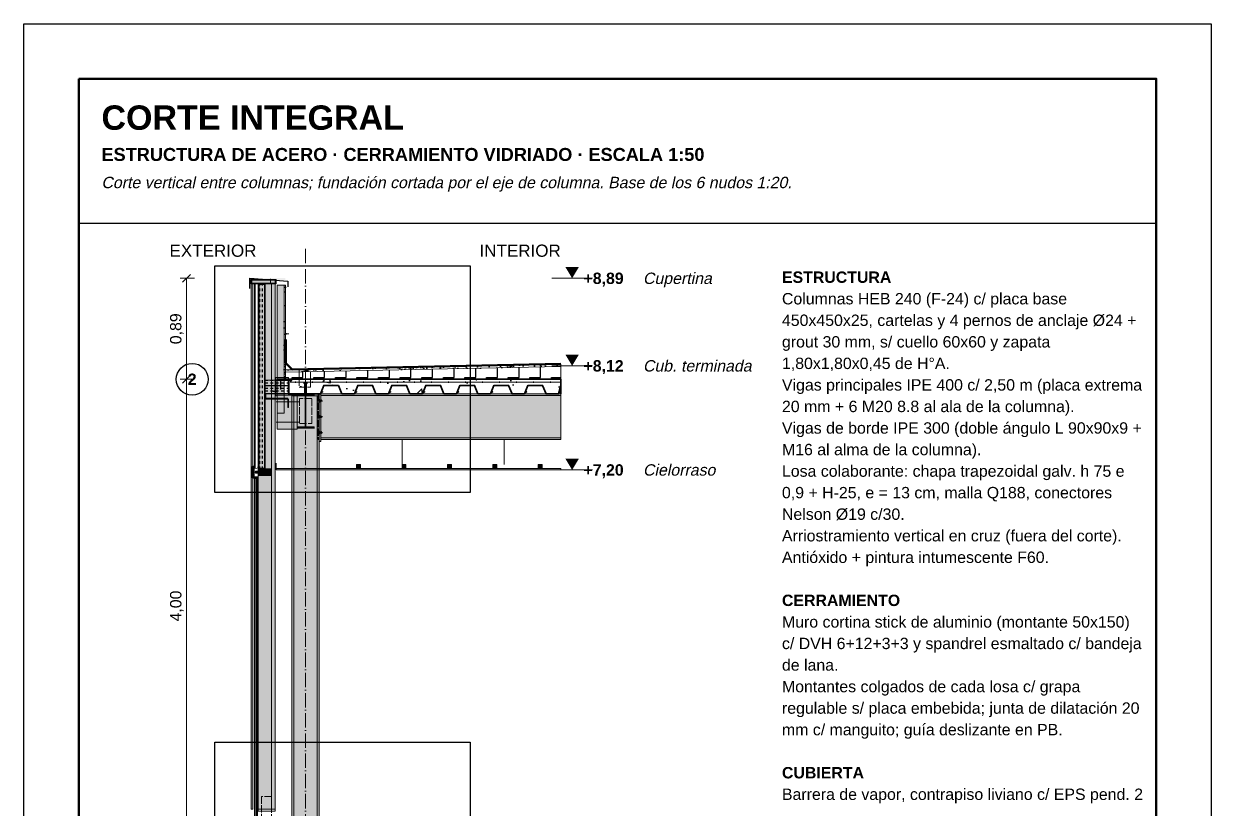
# Model space of a CAD drawing. Header units: millimetres. Extents: x 6 to 4194, y 6 to 5934.
# Drawn here: x 6 to 4194, y 3163 to 5934 of the extents above; entities that cross this region are included whole.
import ezdxf
from ezdxf.enums import TextEntityAlignment as Align

# ---------------------------------------------------------------- set-up
doc = ezdxf.new("R2010")
doc.units = ezdxf.units.MM
doc.header["$LTSCALE"] = 20
doc.linetypes.add('DASHDOT', pattern=[3.556, 2.54, -0.508, 0, -0.508])
doc.linetypes.add('DASHED', pattern=[1.524, 1.27, -0.254])
for name, color, linetype in [('A-ACERO', 250, 'Continuous'), ('A-ACERO-CORTADO', 250, 'Continuous'), ('A-ACERO-VISTA', 8, 'Continuous'), ('A-AISLACION-EPS', 50, 'Continuous'), ('A-AISLACION-LANA', 40, 'Continuous'), ('A-ALUMINIO', 253, 'Continuous'), ('A-ARMADURAS', 14, 'Continuous'), ('A-BARRERAS-MEMBRANAS', 7, 'Continuous'), ('A-CHAPA-GALVANIZADA', 253, 'Continuous'), ('A-CONTORNOS', 7, 'Continuous'), ('A-HORMIGON-INSITU', 33, 'Continuous'), ('A-MORTERO-CARPETAS', 252, 'Continuous'), ('A-NEOPRENO-SELLADORES', 7, 'Continuous'), ('A-PLACA-CEMENTICIA', 252, 'Continuous'), ('A-PROYECCION-OCULTO', 8, 'DASHED'), ('A-SELLADOR-INTUMESCENTE', 1, 'Continuous'), ('A-VIDRIO', 4, 'Continuous'), ('A-VISTA', 8, 'Continuous'), ('X-COTAS', 3, 'Continuous'), ('X-EJES', 1, 'DASHDOT'), ('X-MARCO', 7, 'Continuous'), ('X-NIVELES', 7, 'Continuous'), ('X-REFERENCIAS', 1, 'Continuous'), ('X-TEXTOS', 7, 'Continuous')]:
    doc.layers.add(name, color=color, linetype=linetype)
doc.styles.add('ARIAL', font='arial.ttf')
doc.styles.add('ARIAL-B', font='arialbd.ttf')

msp = doc.modelspace()

# ---------------------------------------------------------------- hatches: boundary and pattern name
at = {"layer": 'A-ACERO', "true_color": 0x888888}
h = msp.add_hatch(color=252, dxfattribs=at)
h.dxf.hatch_style = 1
h.paths.add_polyline_path([(807.2, 5032), (928.8, 5032), (928.8, 5034.4), (807.2, 5034.4)])
at = {"layer": 'A-ACERO', "true_color": 0x3b3b3b}
h = msp.add_hatch(color=250, dxfattribs=at)
h.dxf.hatch_style = 1
h.paths.add_polyline_path([(836, 4364), (857.2, 4364), (857.2, 5016), (836, 5016), (836, 5013.6), (854.8, 5013.6), (854.8, 4366.4), (836, 4366.4)])
h = msp.add_hatch(color=250, dxfattribs=at)
h.dxf.hatch_style = 1
h.paths.add_polyline_path([(894, 4621.6), (898, 4621.6), (898, 4681.6), (940, 4681.6), (940, 4685.6), (894, 4685.6)])
at = {"layer": 'A-ACERO', "true_color": 0x333333}
h = msp.add_hatch(color=250, dxfattribs=at)
h.dxf.hatch_style = 1
h.paths.add_polyline_path([(820.8, 4364), (829.6, 4364), (829.6, 4366.4), (820.8, 4366.4)])
at = {"layer": 'A-ACERO-CORTADO', "true_color": 0x4d545c}
h = msp.add_hatch(color=251, dxfattribs=at)
h.dxf.hatch_style = 1
h.paths.add_polyline_path([(900, 4675.2), (952, 4675.2), (952, 4680), (900, 4680)])
h = msp.add_hatch(color=251, dxfattribs=at)
h.dxf.hatch_style = 1
h.paths.add_polyline_path([(993.6, 4664.8), (1006, 4664.8), (1006, 4668), (993.6, 4668)])
h = msp.add_hatch(color=251, dxfattribs=at)
h.dxf.hatch_style = 1
h.paths.add_polyline_path([(996, 4628), (1003.6, 4628), (1003.6, 4668), (996, 4668)])
h = msp.add_hatch(color=251, dxfattribs=at)
h.dxf.hatch_style = 1
h.paths.add_polyline_path([(970, 4628), (1030, 4628), (1030, 4623.7), (1001.4, 4623.7), (1001.4, 4512.3), (1030, 4512.3), (1030, 4508), (970, 4508), (970, 4512.3), (998.6, 4512.3), (998.6, 4623.7), (970, 4623.7)])
at = {"layer": 'A-ACERO-VISTA', "true_color": 0xdfe3e7}
h = msp.add_hatch(color=254, dxfattribs=at)
h.dxf.hatch_style = 1
h.paths.add_polyline_path([(900, 4560), (924, 4560), (924, 5012), (900, 5012)])
h = msp.add_hatch(color=254, dxfattribs=at)
h.dxf.hatch_style = 1
h.paths.add_polyline_path([(900, 4504), (970, 4504), (970, 4624), (900, 4624)])
h = msp.add_hatch(color=254, dxfattribs=at)
h.dxf.hatch_style = 1
h.paths.add_polyline_path([(952, 4622), (1048, 4622), (1048, 4628), (952, 4628)])
h = msp.add_hatch(color=254, dxfattribs=at)
h.dxf.hatch_style = 1
h.paths.add_polyline_path([(952, 1362), (1048, 1362), (1048, 4622), (952, 4622)])
h = msp.add_hatch(color=254, dxfattribs=at)
h.dxf.hatch_style = 1
h.paths.add_polyline_path([(1048, 4460), (1054, 4460), (1054, 4628), (1048, 4628)])
h = msp.add_hatch(color=254, dxfattribs=at)
h.dxf.hatch_style = 1
h.paths.add_polyline_path([(1054, 4468), (1900, 4468), (1900, 4628), (1054, 4628)])
at = {"layer": 'A-AISLACION-EPS'}
h = msp.add_hatch(dxfattribs=at)
h.set_pattern_fill('ZIGZAG', color=256, scale=6)
h.paths.add_polyline_path([(928.8, 4681.2), (1900, 4681.2), (1900, 4724.6), (928.8, 4705.2)])
at = {"layer": 'A-AISLACION-LANA'}
h = msp.add_hatch(dxfattribs=at)
h.set_pattern_fill('INSUL', color=256, scale=3, angle=90)
h.paths.add_polyline_path([(836, 4366.4), (856, 4366.4), (856, 5013.6), (836, 5013.6)])
h = msp.add_hatch(dxfattribs=at)
h.set_pattern_fill('INSUL', color=256, scale=3)
h.paths.add_polyline_path([(857.2, 4628), (940, 4628), (940, 4676.8), (857.2, 4676.8)])
at = {"layer": 'A-ALUMINIO', "true_color": 0x9aa3ab}
h = msp.add_hatch(color=253, dxfattribs=at)
h.dxf.hatch_style = 1
h.paths.add_polyline_path([(807.2, 5016), (896, 5016), (896, 5032), (807.2, 5032)])
at = {"layer": 'A-ALUMINIO', "true_color": 0xb9c0c6}
h = msp.add_hatch(color=9, dxfattribs=at)
h.dxf.hatch_style = 1
h.paths.add_polyline_path([(808, 4332.8), (814.4, 4331.2), (814.4, 4372.8), (808, 4371.2)])
at = {"layer": 'A-ALUMINIO', "true_color": 0x9aa3ab}
h = msp.add_hatch(color=253, dxfattribs=at)
h.dxf.hatch_style = 1
h.paths.add_polyline_path([(814.4, 4331.2), (819.2, 4331.2), (819.2, 4372.8), (814.4, 4372.8)])
h = msp.add_hatch(color=253, dxfattribs=at)
h.dxf.hatch_style = 1
h.paths.add_polyline_path([(832.8, 4340), (880, 4340), (880, 4364), (832.8, 4364)])
h = msp.add_hatch(color=253, dxfattribs=at)
h.dxf.hatch_style = 1
h.paths.add_polyline_path([(1180, 4365), (1194, 4365), (1194, 4378.8), (1180, 4378.8)])
h = msp.add_hatch(color=253, dxfattribs=at)
h.dxf.hatch_style = 1
h.paths.add_polyline_path([(1340, 4365), (1354, 4365), (1354, 4378.8), (1340, 4378.8)])
h = msp.add_hatch(color=253, dxfattribs=at)
h.dxf.hatch_style = 1
h.paths.add_polyline_path([(1500, 4365), (1514, 4365), (1514, 4378.8), (1500, 4378.8)])
h = msp.add_hatch(color=253, dxfattribs=at)
h.dxf.hatch_style = 1
h.paths.add_polyline_path([(1660, 4365), (1674, 4365), (1674, 4378.8), (1660, 4378.8)])
h = msp.add_hatch(color=253, dxfattribs=at)
h.dxf.hatch_style = 1
h.paths.add_polyline_path([(1820, 4365), (1834, 4365), (1834, 4378.8), (1820, 4378.8)])
h = msp.add_hatch(color=253, dxfattribs=at)
h.dxf.hatch_style = 1
h.paths.add_polyline_path([(822.4, 4330.4), (827.2, 4330.4), (827.2, 4336), (822.4, 4336)])
h = msp.add_hatch(color=253, dxfattribs=at)
h.dxf.hatch_style = 1
h.paths.add_polyline_path([(823.2, 4348.8), (832.8, 4348.8), (832.8, 4355.2), (823.2, 4355.2)])
at = {"layer": 'A-ARMADURAS'}
h = msp.add_hatch(color=256, dxfattribs=at)
h.dxf.hatch_style = 1
h.paths.add_polyline_path([(965.4, 4670), (965.3, 4670.4), (965.1, 4670.8), (964.8, 4671.1), (964.4, 4671.3), (964, 4671.4), (963.6, 4671.3), (963.2, 4671.1), (962.9, 4670.8), (962.7, 4670.4), (962.6, 4670), (962.7, 4669.6), (962.9, 4669.2), (963.2, 4668.9), (963.6, 4668.7), (964, 4668.6), (964.4, 4668.7), (964.8, 4668.9), (965.1, 4669.2), (965.3, 4669.6)])
h = msp.add_hatch(color=256, dxfattribs=at)
h.dxf.hatch_style = 1
h.paths.add_polyline_path([(1025.4, 4670), (1025.3, 4670.4), (1025.1, 4670.8), (1024.8, 4671.1), (1024.4, 4671.3), (1024, 4671.4), (1023.6, 4671.3), (1023.2, 4671.1), (1022.9, 4670.8), (1022.7, 4670.4), (1022.6, 4670), (1022.7, 4669.6), (1022.9, 4669.2), (1023.2, 4668.9), (1023.6, 4668.7), (1024, 4668.6), (1024.4, 4668.7), (1024.8, 4668.9), (1025.1, 4669.2), (1025.3, 4669.6)])
h = msp.add_hatch(color=256, dxfattribs=at)
h.dxf.hatch_style = 1
h.paths.add_polyline_path([(1085.4, 4670), (1085.3, 4670.4), (1085.1, 4670.8), (1084.8, 4671.1), (1084.4, 4671.3), (1084, 4671.4), (1083.6, 4671.3), (1083.2, 4671.1), (1082.9, 4670.8), (1082.7, 4670.4), (1082.6, 4670), (1082.7, 4669.6), (1082.9, 4669.2), (1083.2, 4668.9), (1083.6, 4668.7), (1084, 4668.6), (1084.4, 4668.7), (1084.8, 4668.9), (1085.1, 4669.2), (1085.3, 4669.6)])
h = msp.add_hatch(color=256, dxfattribs=at)
h.dxf.hatch_style = 1
h.paths.add_polyline_path([(1145.4, 4670), (1145.3, 4670.4), (1145.1, 4670.8), (1144.8, 4671.1), (1144.4, 4671.3), (1144, 4671.4), (1143.6, 4671.3), (1143.2, 4671.1), (1142.9, 4670.8), (1142.7, 4670.4), (1142.6, 4670), (1142.7, 4669.6), (1142.9, 4669.2), (1143.2, 4668.9), (1143.6, 4668.7), (1144, 4668.6), (1144.4, 4668.7), (1144.8, 4668.9), (1145.1, 4669.2), (1145.3, 4669.6)])
h = msp.add_hatch(color=256, dxfattribs=at)
h.dxf.hatch_style = 1
h.paths.add_polyline_path([(1205.4, 4670), (1205.3, 4670.4), (1205.1, 4670.8), (1204.8, 4671.1), (1204.4, 4671.3), (1204, 4671.4), (1203.6, 4671.3), (1203.2, 4671.1), (1202.9, 4670.8), (1202.7, 4670.4), (1202.6, 4670), (1202.7, 4669.6), (1202.9, 4669.2), (1203.2, 4668.9), (1203.6, 4668.7), (1204, 4668.6), (1204.4, 4668.7), (1204.8, 4668.9), (1205.1, 4669.2), (1205.3, 4669.6)])
h = msp.add_hatch(color=256, dxfattribs=at)
h.dxf.hatch_style = 1
h.paths.add_polyline_path([(1265.4, 4670), (1265.3, 4670.4), (1265.1, 4670.8), (1264.8, 4671.1), (1264.4, 4671.3), (1264, 4671.4), (1263.6, 4671.3), (1263.2, 4671.1), (1262.9, 4670.8), (1262.7, 4670.4), (1262.6, 4670), (1262.7, 4669.6), (1262.9, 4669.2), (1263.2, 4668.9), (1263.6, 4668.7), (1264, 4668.6), (1264.4, 4668.7), (1264.8, 4668.9), (1265.1, 4669.2), (1265.3, 4669.6)])
h = msp.add_hatch(color=256, dxfattribs=at)
h.dxf.hatch_style = 1
h.paths.add_polyline_path([(1325.4, 4670), (1325.3, 4670.4), (1325.1, 4670.8), (1324.8, 4671.1), (1324.4, 4671.3), (1324, 4671.4), (1323.6, 4671.3), (1323.2, 4671.1), (1322.9, 4670.8), (1322.7, 4670.4), (1322.6, 4670), (1322.7, 4669.6), (1322.9, 4669.2), (1323.2, 4668.9), (1323.6, 4668.7), (1324, 4668.6), (1324.4, 4668.7), (1324.8, 4668.9), (1325.1, 4669.2), (1325.3, 4669.6)])
h = msp.add_hatch(color=256, dxfattribs=at)
h.dxf.hatch_style = 1
h.paths.add_polyline_path([(1385.4, 4670), (1385.3, 4670.4), (1385.1, 4670.8), (1384.8, 4671.1), (1384.4, 4671.3), (1384, 4671.4), (1383.6, 4671.3), (1383.2, 4671.1), (1382.9, 4670.8), (1382.7, 4670.4), (1382.6, 4670), (1382.7, 4669.6), (1382.9, 4669.2), (1383.2, 4668.9), (1383.6, 4668.7), (1384, 4668.6), (1384.4, 4668.7), (1384.8, 4668.9), (1385.1, 4669.2), (1385.3, 4669.6)])
h = msp.add_hatch(color=256, dxfattribs=at)
h.dxf.hatch_style = 1
h.paths.add_polyline_path([(1445.4, 4670), (1445.3, 4670.4), (1445.1, 4670.8), (1444.8, 4671.1), (1444.4, 4671.3), (1444, 4671.4), (1443.6, 4671.3), (1443.2, 4671.1), (1442.9, 4670.8), (1442.7, 4670.4), (1442.6, 4670), (1442.7, 4669.6), (1442.9, 4669.2), (1443.2, 4668.9), (1443.6, 4668.7), (1444, 4668.6), (1444.4, 4668.7), (1444.8, 4668.9), (1445.1, 4669.2), (1445.3, 4669.6)])
h = msp.add_hatch(color=256, dxfattribs=at)
h.dxf.hatch_style = 1
h.paths.add_polyline_path([(1505.4, 4670), (1505.3, 4670.4), (1505.1, 4670.8), (1504.8, 4671.1), (1504.4, 4671.3), (1504, 4671.4), (1503.6, 4671.3), (1503.2, 4671.1), (1502.9, 4670.8), (1502.7, 4670.4), (1502.6, 4670), (1502.7, 4669.6), (1502.9, 4669.2), (1503.2, 4668.9), (1503.6, 4668.7), (1504, 4668.6), (1504.4, 4668.7), (1504.8, 4668.9), (1505.1, 4669.2), (1505.3, 4669.6)])
h = msp.add_hatch(color=256, dxfattribs=at)
h.dxf.hatch_style = 1
h.paths.add_polyline_path([(1565.4, 4670), (1565.3, 4670.4), (1565.1, 4670.8), (1564.8, 4671.1), (1564.4, 4671.3), (1564, 4671.4), (1563.6, 4671.3), (1563.2, 4671.1), (1562.9, 4670.8), (1562.7, 4670.4), (1562.6, 4670), (1562.7, 4669.6), (1562.9, 4669.2), (1563.2, 4668.9), (1563.6, 4668.7), (1564, 4668.6), (1564.4, 4668.7), (1564.8, 4668.9), (1565.1, 4669.2), (1565.3, 4669.6)])
h = msp.add_hatch(color=256, dxfattribs=at)
h.dxf.hatch_style = 1
h.paths.add_polyline_path([(1625.4, 4670), (1625.3, 4670.4), (1625.1, 4670.8), (1624.8, 4671.1), (1624.4, 4671.3), (1624, 4671.4), (1623.6, 4671.3), (1623.2, 4671.1), (1622.9, 4670.8), (1622.7, 4670.4), (1622.6, 4670), (1622.7, 4669.6), (1622.9, 4669.2), (1623.2, 4668.9), (1623.6, 4668.7), (1624, 4668.6), (1624.4, 4668.7), (1624.8, 4668.9), (1625.1, 4669.2), (1625.3, 4669.6)])
h = msp.add_hatch(color=256, dxfattribs=at)
h.dxf.hatch_style = 1
h.paths.add_polyline_path([(1685.4, 4670), (1685.3, 4670.4), (1685.1, 4670.8), (1684.8, 4671.1), (1684.4, 4671.3), (1684, 4671.4), (1683.6, 4671.3), (1683.2, 4671.1), (1682.9, 4670.8), (1682.7, 4670.4), (1682.6, 4670), (1682.7, 4669.6), (1682.9, 4669.2), (1683.2, 4668.9), (1683.6, 4668.7), (1684, 4668.6), (1684.4, 4668.7), (1684.8, 4668.9), (1685.1, 4669.2), (1685.3, 4669.6)])
h = msp.add_hatch(color=256, dxfattribs=at)
h.dxf.hatch_style = 1
h.paths.add_polyline_path([(1745.4, 4670), (1745.3, 4670.4), (1745.1, 4670.8), (1744.8, 4671.1), (1744.4, 4671.3), (1744, 4671.4), (1743.6, 4671.3), (1743.2, 4671.1), (1742.9, 4670.8), (1742.7, 4670.4), (1742.6, 4670), (1742.7, 4669.6), (1742.9, 4669.2), (1743.2, 4668.9), (1743.6, 4668.7), (1744, 4668.6), (1744.4, 4668.7), (1744.8, 4668.9), (1745.1, 4669.2), (1745.3, 4669.6)])
h = msp.add_hatch(color=256, dxfattribs=at)
h.dxf.hatch_style = 1
h.paths.add_polyline_path([(1805.4, 4670), (1805.3, 4670.4), (1805.1, 4670.8), (1804.8, 4671.1), (1804.4, 4671.3), (1804, 4671.4), (1803.6, 4671.3), (1803.2, 4671.1), (1802.9, 4670.8), (1802.7, 4670.4), (1802.6, 4670), (1802.7, 4669.6), (1802.9, 4669.2), (1803.2, 4668.9), (1803.6, 4668.7), (1804, 4668.6), (1804.4, 4668.7), (1804.8, 4668.9), (1805.1, 4669.2), (1805.3, 4669.6)])
h = msp.add_hatch(color=256, dxfattribs=at)
h.dxf.hatch_style = 1
h.paths.add_polyline_path([(1865.4, 4670), (1865.3, 4670.4), (1865.1, 4670.8), (1864.8, 4671.1), (1864.4, 4671.3), (1864, 4671.4), (1863.6, 4671.3), (1863.2, 4671.1), (1862.9, 4670.8), (1862.7, 4670.4), (1862.6, 4670), (1862.7, 4669.6), (1862.9, 4669.2), (1863.2, 4668.9), (1863.6, 4668.7), (1864, 4668.6), (1864.4, 4668.7), (1864.8, 4668.9), (1865.1, 4669.2), (1865.3, 4669.6)])
h = msp.add_hatch(color=256, dxfattribs=at)
h.dxf.hatch_style = 1
h.paths.add_polyline_path([(1055.6, 4604), (1055.4, 4605.4), (1054.8, 4606.6), (1053.8, 4607.6), (1052.6, 4608.2), (1051.2, 4608.4), (1049.8, 4608.2), (1048.6, 4607.6), (1047.6, 4606.6), (1047, 4605.4), (1046.8, 4604), (1047, 4602.6), (1047.6, 4601.4), (1048.6, 4600.4), (1049.8, 4599.8), (1051.2, 4599.6), (1052.6, 4599.8), (1053.8, 4600.4), (1054.8, 4601.4), (1055.4, 4602.6)])
h = msp.add_hatch(color=256, dxfattribs=at)
h.dxf.hatch_style = 1
h.paths.add_polyline_path([(1059.9, 4635.2), (1059.8, 4635.8), (1059.6, 4636.3), (1059.1, 4636.8), (1058.6, 4637), (1058, 4637.1), (1057.4, 4637), (1056.9, 4636.8), (1056.4, 4636.3), (1056.2, 4635.8), (1056.1, 4635.2), (1056.2, 4634.6), (1056.4, 4634.1), (1056.9, 4633.6), (1057.4, 4633.4), (1058, 4633.3), (1058.6, 4633.4), (1059.1, 4633.6), (1059.6, 4634.1), (1059.8, 4634.6)])
h = msp.add_hatch(color=256, dxfattribs=at)
h.dxf.hatch_style = 1
h.paths.add_polyline_path([(1179.9, 4635.2), (1179.8, 4635.8), (1179.6, 4636.3), (1179.1, 4636.8), (1178.6, 4637), (1178, 4637.1), (1177.4, 4637), (1176.9, 4636.8), (1176.4, 4636.3), (1176.2, 4635.8), (1176.1, 4635.2), (1176.2, 4634.6), (1176.4, 4634.1), (1176.9, 4633.6), (1177.4, 4633.4), (1178, 4633.3), (1178.6, 4633.4), (1179.1, 4633.6), (1179.6, 4634.1), (1179.8, 4634.6)])
h = msp.add_hatch(color=256, dxfattribs=at)
h.dxf.hatch_style = 1
h.paths.add_polyline_path([(1299.9, 4635.2), (1299.8, 4635.8), (1299.6, 4636.3), (1299.1, 4636.8), (1298.6, 4637), (1298, 4637.1), (1297.4, 4637), (1296.9, 4636.8), (1296.4, 4636.3), (1296.2, 4635.8), (1296.1, 4635.2), (1296.2, 4634.6), (1296.4, 4634.1), (1296.9, 4633.6), (1297.4, 4633.4), (1298, 4633.3), (1298.6, 4633.4), (1299.1, 4633.6), (1299.6, 4634.1), (1299.8, 4634.6)])
h = msp.add_hatch(color=256, dxfattribs=at)
h.dxf.hatch_style = 1
h.paths.add_polyline_path([(1419.9, 4635.2), (1419.8, 4635.8), (1419.6, 4636.3), (1419.1, 4636.8), (1418.6, 4637), (1418, 4637.1), (1417.4, 4637), (1416.9, 4636.8), (1416.4, 4636.3), (1416.2, 4635.8), (1416.1, 4635.2), (1416.2, 4634.6), (1416.4, 4634.1), (1416.9, 4633.6), (1417.4, 4633.4), (1418, 4633.3), (1418.6, 4633.4), (1419.1, 4633.6), (1419.6, 4634.1), (1419.8, 4634.6)])
h = msp.add_hatch(color=256, dxfattribs=at)
h.dxf.hatch_style = 1
h.paths.add_polyline_path([(1539.9, 4635.2), (1539.8, 4635.8), (1539.6, 4636.3), (1539.1, 4636.8), (1538.6, 4637), (1538, 4637.1), (1537.4, 4637), (1536.9, 4636.8), (1536.4, 4636.3), (1536.2, 4635.8), (1536.1, 4635.2), (1536.2, 4634.6), (1536.4, 4634.1), (1536.9, 4633.6), (1537.4, 4633.4), (1538, 4633.3), (1538.6, 4633.4), (1539.1, 4633.6), (1539.6, 4634.1), (1539.8, 4634.6)])
h = msp.add_hatch(color=256, dxfattribs=at)
h.dxf.hatch_style = 1
h.paths.add_polyline_path([(1659.9, 4635.2), (1659.8, 4635.8), (1659.6, 4636.3), (1659.1, 4636.8), (1658.6, 4637), (1658, 4637.1), (1657.4, 4637), (1656.9, 4636.8), (1656.4, 4636.3), (1656.2, 4635.8), (1656.1, 4635.2), (1656.2, 4634.6), (1656.4, 4634.1), (1656.9, 4633.6), (1657.4, 4633.4), (1658, 4633.3), (1658.6, 4633.4), (1659.1, 4633.6), (1659.6, 4634.1), (1659.8, 4634.6)])
h = msp.add_hatch(color=256, dxfattribs=at)
h.dxf.hatch_style = 1
h.paths.add_polyline_path([(1779.9, 4635.2), (1779.8, 4635.8), (1779.6, 4636.3), (1779.1, 4636.8), (1778.6, 4637), (1778, 4637.1), (1777.4, 4637), (1776.9, 4636.8), (1776.4, 4636.3), (1776.2, 4635.8), (1776.1, 4635.2), (1776.2, 4634.6), (1776.4, 4634.1), (1776.9, 4633.6), (1777.4, 4633.4), (1778, 4633.3), (1778.6, 4633.4), (1779.1, 4633.6), (1779.6, 4634.1), (1779.8, 4634.6)])
h = msp.add_hatch(color=256, dxfattribs=at)
h.dxf.hatch_style = 1
h.paths.add_polyline_path([(1897.9, 4635.2), (1897.8, 4635.8), (1897.6, 4636.3), (1897.1, 4636.8), (1896.6, 4637), (1896, 4637.1), (1895.4, 4637), (1894.9, 4636.8), (1894.4, 4636.3), (1894.2, 4635.8), (1894.1, 4635.2), (1894.2, 4634.6), (1894.4, 4634.1), (1894.9, 4633.6), (1895.4, 4633.4), (1896, 4633.3), (1896.6, 4633.4), (1897.1, 4633.6), (1897.6, 4634.1), (1897.8, 4634.6)])
h = msp.add_hatch(color=256, dxfattribs=at)
h.dxf.hatch_style = 1
h.paths.add_polyline_path([(1055.6, 4548), (1055.4, 4549.4), (1054.8, 4550.6), (1053.8, 4551.6), (1052.6, 4552.2), (1051.2, 4552.4), (1049.8, 4552.2), (1048.6, 4551.6), (1047.6, 4550.6), (1047, 4549.4), (1046.8, 4548), (1047, 4546.6), (1047.6, 4545.4), (1048.6, 4544.4), (1049.8, 4543.8), (1051.2, 4543.6), (1052.6, 4543.8), (1053.8, 4544.4), (1054.8, 4545.4), (1055.4, 4546.6)])
h = msp.add_hatch(color=256, dxfattribs=at)
h.dxf.hatch_style = 1
h.paths.add_polyline_path([(1055.6, 4492), (1055.4, 4493.4), (1054.8, 4494.6), (1053.8, 4495.6), (1052.6, 4496.2), (1051.2, 4496.4), (1049.8, 4496.2), (1048.6, 4495.6), (1047.6, 4494.6), (1047, 4493.4), (1046.8, 4492), (1047, 4490.6), (1047.6, 4489.4), (1048.6, 4488.4), (1049.8, 4487.8), (1051.2, 4487.6), (1052.6, 4487.8), (1053.8, 4488.4), (1054.8, 4489.4), (1055.4, 4490.6)])
at = {"layer": 'A-BARRERAS-MEMBRANAS', "true_color": 0x000000}
h = msp.add_hatch(color=18, dxfattribs=at)
h.dxf.hatch_style = 1
h.paths.add_polyline_path([(928.8, 4680), (1900, 4680), (1900, 4681.2), (928.8, 4681.2)])
at = {"layer": 'A-CHAPA-GALVANIZADA', "true_color": 0x8f989f}
h = msp.add_hatch(color=252, dxfattribs=at)
h.dxf.hatch_style = 1
h.paths.add_polyline_path([(857.2, 4628), (857.2, 4610), (940, 4610), (940, 4580), (937.2, 4580), (937.2, 4612.8), (860, 4612.8), (860, 4628)])
at = {"layer": 'A-HORMIGON-INSITU'}
h = msp.add_hatch(dxfattribs=at)
h.set_pattern_fill('AR-CONC', color=256, scale=1.2)
h.paths.add_polyline_path([(940.8, 4680), (1900, 4680), (1900, 4628), (1900, 4658), (1892, 4628), (1848, 4628), (1836, 4658), (1784, 4658), (1772, 4628), (1728, 4628), (1716, 4658), (1664, 4658), (1652, 4628), (1608, 4628), (1596, 4658), (1544, 4658), (1532, 4628), (1488, 4628), (1476, 4658), (1424, 4658), (1412, 4628), (1368, 4628), (1356, 4658), (1304, 4658), (1292, 4628), (1248, 4628), (1236, 4658), (1184, 4658), (1172, 4628), (1128, 4628), (1116, 4658), (1064, 4658), (1052, 4628), (1008, 4628), (940.8, 4628.8)])
at = {"layer": 'A-MORTERO-CARPETAS'}
h = msp.add_hatch(dxfattribs=at)
h.set_pattern_fill('AR-SAND', color=256, scale=0.6)
h.paths.add_polyline_path([(928.8, 4713.2), (952.8, 4713.2), (928.8, 4737.2)])
h = msp.add_hatch(dxfattribs=at)
h.set_pattern_fill('AR-SAND', color=256, scale=0.6)
h.paths.add_polyline_path([(928.8, 4705.2), (1900, 4724.6), (1900, 4732.6), (928.8, 4713.2)])
at = {"layer": 'A-NEOPRENO-SELLADORES', "true_color": 0x222222}
h = msp.add_hatch(color=250, dxfattribs=at)
h.dxf.hatch_style = 1
h.paths.add_polyline_path([(928.8, 4836.8), (932.8, 4836.8), (932.8, 4843.2), (928.8, 4843.2)])
at = {"layer": 'A-NEOPRENO-SELLADORES', "true_color": 0x111111}
h = msp.add_hatch(color=250, dxfattribs=at)
h.dxf.hatch_style = 1
h.paths.add_polyline_path([(819.2, 4367.2), (820, 4367.2), (820, 4372), (819.2, 4372)])
h = msp.add_hatch(color=250, dxfattribs=at)
h.dxf.hatch_style = 1
h.paths.add_polyline_path([(830, 4367.2), (832, 4367.2), (832, 4372), (830, 4372)])
h = msp.add_hatch(color=250, dxfattribs=at)
h.dxf.hatch_style = 1
h.paths.add_polyline_path([(819.2, 4332), (820, 4332), (820, 4336.8), (819.2, 4336.8)])
h = msp.add_hatch(color=250, dxfattribs=at)
h.dxf.hatch_style = 1
h.paths.add_polyline_path([(822.4, 4334.4), (827.2, 4334.4), (827.2, 4336), (822.4, 4336)])
h = msp.add_hatch(color=250, dxfattribs=at)
h.dxf.hatch_style = 1
h.paths.add_polyline_path([(830, 4332), (832, 4332), (832, 4336.8), (830, 4336.8)])
at = {"layer": 'A-PLACA-CEMENTICIA'}
h = msp.add_hatch(dxfattribs=at)
h.set_pattern_fill('AR-SAND', color=256, scale=0.4)
h.paths.add_polyline_path([(924, 4680), (928.8, 4680), (928.8, 5012), (924, 5012)])
at = {"layer": 'A-SELLADOR-INTUMESCENTE', "true_color": 0xc0392b}
h = msp.add_hatch(color=22, dxfattribs=at)
h.dxf.hatch_style = 1
h.paths.add_polyline_path([(857.2, 4676.8), (940, 4676.8), (940, 4680), (857.2, 4680)])
at = {"layer": 'A-VIDRIO', "true_color": 0x6f8796}
h = msp.add_hatch(color=252, dxfattribs=at)
h.dxf.hatch_style = 1
h.paths.add_polyline_path([(820, 4368), (822.4, 4368), (822.4, 5016), (820, 5016)])
at = {"layer": 'A-VIDRIO', "true_color": 0xbfe3f0}
h = msp.add_hatch(color=254, dxfattribs=at)
h.dxf.hatch_style = 1
h.paths.add_polyline_path([(820, 3132), (822.4, 3132), (822.4, 4336), (820, 4336)])
h = msp.add_hatch(color=254, dxfattribs=at)
h.dxf.hatch_style = 1
h.paths.add_polyline_path([(827.2, 3132), (830, 3132), (830, 4336), (827.2, 4336)])
at = {"layer": 'A-VISTA', "true_color": 0xe9ecee}
h = msp.add_hatch(color=7, dxfattribs=at)
h.dxf.hatch_style = 1
h.paths.add_polyline_path([(808, 3164), (814.4, 3164), (814.4, 5016), (808, 5016)])
at = {"layer": 'A-VISTA', "true_color": 0xe3e7ea}
h = msp.add_hatch(color=254, dxfattribs=at)
h.dxf.hatch_style = 1
h.paths.add_polyline_path([(832.8, 3164), (892.8, 3164), (892.8, 5016), (832.8, 5016)])
at = {"layer": 'A-VISTA', "true_color": 0xf2f2f2}
h = msp.add_hatch(color=7, dxfattribs=at)
h.dxf.hatch_style = 1
h.paths.add_polyline_path([(896, 4360), (1900, 4360), (1900, 4365), (896, 4365)])
at = {"layer": 'X-NIVELES'}
h = msp.add_hatch(color=7, dxfattribs=at)
h.dxf.hatch_style = 1
h.paths.add_polyline_path([(1940, 5036), (1916, 5076), (1964, 5076)])
h = msp.add_hatch(color=7, dxfattribs=at)
h.dxf.hatch_style = 1
h.paths.add_polyline_path([(1940, 4727.2), (1916, 4767.2), (1964, 4767.2)])
h = msp.add_hatch(color=7, dxfattribs=at)
h.dxf.hatch_style = 1
h.paths.add_polyline_path([(1940, 4360), (1916, 4400), (1964, 4400)])

# ---------------------------------------------------------------- linework, layer by layer
at = {"layer": 'A-ARMADURAS', "lineweight": 13}
msp.add_lwpolyline([(946, 4670), (1900, 4670)], dxfattribs=at)
at = {"layer": 'A-ARMADURAS'}
for centre, radius in [((964, 4670), 1.36), ((1024, 4670), 1.36), ((1084, 4670), 1.36), ((1144, 4670), 1.36), ((1204, 4670), 1.36), ((1264, 4670), 1.36), ((1324, 4670), 1.36), ((1384, 4670), 1.36), ((1444, 4670), 1.36), ((1504, 4670), 1.36), ((1564, 4670), 1.36), ((1624, 4670), 1.36), ((1684, 4670), 1.36), ((1744, 4670), 1.36), ((1804, 4670), 1.36), ((1864, 4670), 1.36), ((1051.2, 4604), 4.4), ((1058, 4635.2), 1.92), ((1178, 4635.2), 1.92), ((1298, 4635.2), 1.92), ((1418, 4635.2), 1.92), ((1538, 4635.2), 1.92), ((1658, 4635.2), 1.92), ((1778, 4635.2), 1.92), ((1896, 4635.2), 1.92), ((1051.2, 4548), 4.4), ((1051.2, 4492), 4.4)]:
    msp.add_circle(centre, radius, dxfattribs=at)
at = {"layer": 'A-CONTORNOS', "lineweight": 30}
for points in [[(803.2, 5000), (803.2, 5036), (936.8, 5026), (936.8, 5006)], [(926, 4690.4), (926, 4674.4)], [(1008, 4628), (1052, 4628), (1064, 4658), (1116, 4658), (1128, 4628), (1172, 4628), (1184, 4658), (1236, 4658), (1248, 4628), (1292, 4628), (1304, 4658), (1356, 4658), (1368, 4628), (1412, 4628), (1424, 4658), (1476, 4658), (1488, 4628), (1532, 4628), (1544, 4658), (1596, 4658), (1608, 4628), (1652, 4628), (1664, 4658), (1716, 4658), (1728, 4628), (1772, 4628), (1784, 4658), (1836, 4658), (1848, 4628), (1892, 4628), (1900, 4658), (1900, 4658), (1900, 4628)]]:
    msp.add_lwpolyline(points, dxfattribs=at)
at = {"layer": 'A-CONTORNOS', "lineweight": 18}
for points in [[(807.2, 5016), (896, 5016), (896, 5032), (807.2, 5032)], [(820, 4368), (822.4, 4368), (822.4, 5016), (820, 5016)], [(836, 4366.4), (856, 4366.4), (856, 5013.6), (836, 5013.6)], [(924, 4680), (928.8, 4680), (928.8, 5012), (924, 5012)], [(928.8, 4713.2), (952.8, 4713.2), (928.8, 4737.2)], [(928.8, 4705.2), (1900, 4724.6), (1900, 4732.6), (928.8, 4713.2)], [(928.8, 4681.2), (1900, 4681.2), (1900, 4724.6), (928.8, 4705.2)], [(857.2, 4628), (940, 4628), (940, 4676.8), (857.2, 4676.8)], [(832.8, 4340), (880, 4340), (880, 4364), (832.8, 4364)], [(896, 4360), (1900, 4360), (1900, 4365), (896, 4365)], [(820, 3132), (822.4, 3132), (822.4, 4336), (820, 4336)], [(827.2, 3132), (830, 3132), (830, 4336), (827.2, 4336)]]:
    msp.add_lwpolyline(points, close=True, dxfattribs=at)
at = {"layer": 'A-CONTORNOS', "lineweight": 13}
for points in [[(810, 5018.4), (893.2, 5018.4), (893.2, 5029.6), (810, 5029.6)], [(836, 4364), (857.2, 4364), (857.2, 5016), (836, 5016), (836, 5013.6), (854.8, 5013.6), (854.8, 4366.4), (836, 4366.4)], [(894, 4621.6), (898, 4621.6), (898, 4681.6), (940, 4681.6), (940, 4685.6), (894, 4685.6)], [(900, 4675.2), (952, 4675.2), (952, 4680), (900, 4680)], [(993.6, 4664.8), (1006, 4664.8), (1006, 4668), (993.6, 4668)], [(996, 4628), (1003.6, 4628), (1003.6, 4668), (996, 4668)], [(857.2, 4628), (857.2, 4610), (940, 4610), (940, 4580), (937.2, 4580), (937.2, 4612.8), (860, 4612.8), (860, 4628)], [(900, 4504), (970, 4504), (970, 4624), (900, 4624)], [(952, 4622), (1048, 4622), (1048, 4628), (952, 4628)], [(1048, 4460), (1054, 4460), (1054, 4628), (1048, 4628)], [(808, 4332.8), (814.4, 4331.2), (814.4, 4372.8), (808, 4371.2)], [(814.4, 4331.2), (819.2, 4331.2), (819.2, 4372.8), (814.4, 4372.8)], [(834.4, 4341.6), (878.4, 4341.6), (878.4, 4362.4), (834.4, 4362.4)], [(822.4, 4330.4), (827.2, 4330.4), (827.2, 4336), (822.4, 4336)], [(823.2, 4348.8), (832.8, 4348.8), (832.8, 4355.2), (823.2, 4355.2)]]:
    msp.add_lwpolyline(points, close=True, dxfattribs=at)
at = {"layer": 'A-CONTORNOS', "lineweight": 18}
for points in [[(876, 5019.2), (876, 5034)], [(968.8, 4507.2), (1031.2, 4507.2)], [(896, 4384), (896, 4360), (912, 4360)]]:
    msp.add_lwpolyline(points, dxfattribs=at)
at = {"layer": 'A-CONTORNOS', "lineweight": 13}
for points in [[(880, 3164), (880, 5016)], [(958.8, 1362), (958.8, 4622)], [(1041.2, 1362), (1041.2, 4622)], [(1054, 4622.6), (1900, 4622.6)], [(1054, 4473.4), (1900, 4473.4)], [(1340, 4378.8), (1340, 4468)], [(1700, 4378.8), (1700, 4468)], [(814.4, 4352), (848, 4352)], [(828.6, 3132), (828.6, 4336)], [(834.4, 4352), (878.4, 4352)]]:
    msp.add_lwpolyline(points, dxfattribs=at)
at = {"layer": 'A-CONTORNOS', "lineweight": 20}
for points in [[(940.8, 4840), (929.6, 4840), (929.6, 4808)], [(896, 4600), (976, 4600)], [(896, 4528), (976, 4528)]]:
    msp.add_lwpolyline(points, dxfattribs=at)
at = {"layer": 'A-CONTORNOS', "lineweight": 50}
msp.add_lwpolyline([(1900, 4734.2), (952.8, 4714.8), (930.4, 4737.2), (930.4, 4820)], dxfattribs=at)
at = {"layer": 'A-CONTORNOS', "lineweight": 25}
for points in [[(912, 4675.2), (912, 4644)], [(940, 4675.2), (940, 4644)], [(884, 4637.6), (900, 4637.6)], [(1042, 4604), (1060, 4604)], [(1042, 4548), (1060, 4548)], [(1042, 4492), (1060, 4492)]]:
    msp.add_lwpolyline(points, dxfattribs=at)
at = {"layer": 'A-CONTORNOS', "lineweight": 40}
msp.add_lwpolyline([(940, 4680), (940, 4628), (1006, 4628)], dxfattribs=at)
at = {"layer": 'A-CONTORNOS', "lineweight": 35}
msp.add_lwpolyline([(940.8, 4680), (1900, 4680), (1900, 4628), (1900, 4658), (1900, 4658), (1892, 4628), (1848, 4628), (1836, 4658), (1784, 4658), (1772, 4628), (1728, 4628), (1716, 4658), (1664, 4658), (1652, 4628), (1608, 4628), (1596, 4658), (1544, 4658), (1532, 4628), (1488, 4628), (1476, 4658), (1424, 4658), (1412, 4628), (1368, 4628), (1356, 4658), (1304, 4658), (1292, 4628), (1248, 4628), (1236, 4658), (1184, 4658), (1172, 4628), (1128, 4628), (1116, 4658), (1064, 4658), (1052, 4628), (1008, 4628), (940.8, 4628.8)], close=True, dxfattribs=at)
at = {"layer": 'A-CONTORNOS', "lineweight": 20}
msp.add_lwpolyline([(970, 4628), (1030, 4628), (1030, 4623.7), (1001.4, 4623.7), (1001.4, 4512.3), (1030, 4512.3), (1030, 4508), (970, 4508), (970, 4512.3), (998.6, 4512.3), (998.6, 4623.7), (970, 4623.7)], close=True, dxfattribs=at)
at = {"layer": 'A-PROYECCION-OCULTO', "lineweight": 13}
for points in [[(976.8, 4652), (1016.8, 4652), (1016.8, 4713.2), (976.8, 4713.2)], [(978, 4524), (1022, 4524), (1022, 4612), (978, 4612)], [(1044, 4468), (1048, 4468), (1048, 4628), (1044, 4628)], [(844, 3120), (880, 3120), (880, 3208), (844, 3208)]]:
    msp.add_lwpolyline(points, close=True, dxfattribs=at)
at = {"layer": 'A-VISTA', "lineweight": 13}
for points in [[(808, 3164), (814.4, 3164), (814.4, 5016), (808, 5016)], [(832.8, 3164), (892.8, 3164), (892.8, 5016), (832.8, 5016)], [(900, 4560), (924, 4560), (924, 5012), (900, 5012)], [(952, 1362), (1048, 1362), (1048, 4622), (952, 4622)], [(1054, 4468), (1900, 4468), (1900, 4628), (1054, 4628)], [(1180, 4365), (1194, 4365), (1194, 4378.8), (1180, 4378.8)], [(1340, 4365), (1354, 4365), (1354, 4378.8), (1340, 4378.8)], [(1500, 4365), (1514, 4365), (1514, 4378.8), (1500, 4378.8)], [(1660, 4365), (1674, 4365), (1674, 4378.8), (1660, 4378.8)], [(1820, 4365), (1834, 4365), (1834, 4378.8), (1820, 4378.8)], [(832.8, 3156), (892.8, 3156), (892.8, 3164), (832.8, 3164)]]:
    msp.add_lwpolyline(points, close=True, dxfattribs=at)
at = {"layer": 'X-COTAS', "lineweight": 13}
for points in [[(558, 5036), (608, 5036)], [(580, 4680), (580, 5036)], [(558, 4680), (608, 4680)], [(558, 4680), (608, 4680)], [(580, 3080), (580, 4680)]]:
    msp.add_lwpolyline(points, dxfattribs=at)
at = {"layer": 'X-COTAS', "lineweight": 25}
for points in [[(566, 5022), (594, 5050)], [(566, 4666), (594, 4694)], [(566, 4666), (594, 4694)]]:
    msp.add_lwpolyline(points, dxfattribs=at)
at = {"layer": 'X-EJES', "color": 12, "lineweight": 13, "true_color": 0xcc0000}
msp.add_lwpolyline([(1000, 5140), (1000, 700)], dxfattribs=at)
at = {"layer": 'X-MARCO', "lineweight": 30}
msp.add_lwpolyline([(6, 5934), (4194, 5934), (4194, 6), (6, 6)], close=True, dxfattribs=at)
at = {"layer": 'X-MARCO', "lineweight": 50}
msp.add_lwpolyline([(200, 5740), (4000, 5740), (4000, 200), (200, 200)], close=True, dxfattribs=at)
at = {"layer": 'X-NIVELES', "lineweight": 13}
for points in [[(1868, 5036), (2012, 5036)], [(1868, 4727.2), (2012, 4727.2)], [(1868, 4360), (2012, 4360)]]:
    msp.add_lwpolyline(points, dxfattribs=at)
at = {"layer": 'X-REFERENCIAS', "color": 12, "lineweight": 30, "true_color": 0xcc0000}
for points in [[(680, 5080), (1580, 5080), (1580, 4280), (680, 4280)], [(680, 3400), (1580, 3400), (1580, 2680), (680, 2680)]]:
    msp.add_lwpolyline(points, close=True, dxfattribs=at)
at = {"layer": 'X-REFERENCIAS', "color": 12, "lineweight": 25, "true_color": 0xcc0000}
msp.add_circle((600, 4680), 56, dxfattribs=at)
at = {"layer": 'X-TEXTOS', "lineweight": 25}
msp.add_lwpolyline([(200, 5230), (4000, 5230)], dxfattribs=at)

# ---------------------------------------------------------------- texts
at = {"layer": 'X-COTAS', "style": 'ARIAL'}
for s, p in [('0,89', (562, 4858)), ('4,00', (562, 3880))]:
    msp.add_text(s, height=40.1, rotation=90, dxfattribs=at).set_placement(p, align=Align.CENTER)
at = {"layer": 'X-NIVELES', "style": 'ARIAL-B'}
for s, p in [('+8,89', (1980, 5016)), ('+8,12', (1980, 4707.2)), ('+7,20', (1980, 4340))]:
    msp.add_text(s, height=40.1, dxfattribs=at).set_placement(p)
at = {"layer": 'X-NIVELES', "style": 'ARIAL', "oblique": 12}
for s, height, p in [('Cupertina', 40.1, (2190, 5016)), ('Cub. terminada', 40.096, (2190, 4707.2)), ('Cielorraso', 40.1, (2190, 4340))]:
    msp.add_text(s, height=height, dxfattribs=at).set_placement(p)
at = {"layer": 'X-REFERENCIAS', "color": 12, "true_color": 0xcc0000, "style": 'ARIAL-B'}
msp.add_text('2', height=40.1, dxfattribs=at).set_placement((600, 4660), align=Align.CENTER)
at = {"layer": 'X-TEXTOS'}
for s, height, style, p in [('CORTE INTEGRAL', 85.92, 'ARIAL-B', (280, 5560)), ('ESTRUCTURA DE ACERO · CERRAMIENTO VIDRIADO · ESCALA 1:50', 45.824, 'ARIAL-B', (280, 5450)), ('EXTERIOR', 42.96, 'ARIAL', (520, 5112)), ('ESTRUCTURA', 40.1, 'ARIAL-B', (2680, 5020)), ('Columnas HEB 240 (F-24) c/ placa base', 40.096, 'ARIAL', (2680, 4944)), ('450x450x25, cartelas y 4 pernos de anclaje Ø24 +', 40.096, 'ARIAL', (2680, 4868)), ('grout 30 mm, s/ cuello 60x60 y zapata', 40.096, 'ARIAL', (2680, 4792)), ('1,80x1,80x0,45 de H°A.', 40.096, 'ARIAL', (2680, 4716)), ('Vigas principales IPE 400 c/ 2,50 m (placa extrema', 40.096, 'ARIAL', (2680, 4640)), ('20 mm + 6 M20 8.8 al ala de la columna).', 40.096, 'ARIAL', (2680, 4564)), ('Vigas de borde IPE 300 (doble ángulo L 90x90x9 +', 40.096, 'ARIAL', (2680, 4488)), ('M16 al alma de la columna).', 40.096, 'ARIAL', (2680, 4412)), ('Losa colaborante: chapa trapezoidal galv. h 75 e', 40.096, 'ARIAL', (2680, 4336)), ('0,9 + H-25, e = 13 cm, malla Q188, conectores', 40.096, 'ARIAL', (2680, 4260)), ('Nelson Ø19 c/30.', 40.096, 'ARIAL', (2680, 4184)), ('Arriostramiento vertical en cruz (fuera del corte).', 40.096, 'ARIAL', (2680, 4108)), ('Antióxido + pintura intumescente F60.', 40.096, 'ARIAL', (2680, 4032)), ('CERRAMIENTO', 40.096, 'ARIAL-B', (2680, 3880)), ('Muro cortina stick de aluminio (montante 50x150)', 40.096, 'ARIAL', (2680, 3804)), ('c/ DVH 6+12+3+3 y spandrel esmaltado c/ bandeja', 40.096, 'ARIAL', (2680, 3728)), ('de lana.', 40.1, 'ARIAL', (2680, 3652)), ('Montantes colgados de cada losa c/ grapa', 40.096, 'ARIAL', (2680, 3576)), ('regulable s/ placa embebida; junta de dilatación 20', 40.096, 'ARIAL', (2680, 3500)), ('mm c/ manguito; guía deslizante en PB.', 40.096, 'ARIAL', (2680, 3424)), ('CUBIERTA', 40.1, 'ARIAL-B', (2680, 3272)), ('Barrera de vapor, contrapiso liviano c/ EPS pend. 2', 40.096, 'ARIAL', (2680, 3196))]:
    msp.add_text(s, height=height, dxfattribs=dict(at, style=style)).set_placement(p)
at = {"layer": 'X-TEXTOS', "style": 'ARIAL', "oblique": 12}
msp.add_text('Corte vertical entre columnas; fundación cortada por el eje de columna. Base de los 6 nudos 1:20.', height=40.096, dxfattribs=at).set_placement((280, 5354))
at = {"layer": 'X-TEXTOS', "style": 'ARIAL'}
msp.add_text('INTERIOR', height=42.96, dxfattribs=at).set_placement((1900, 5112), align=Align.RIGHT)

doc.saveas('drawing.dxf')
